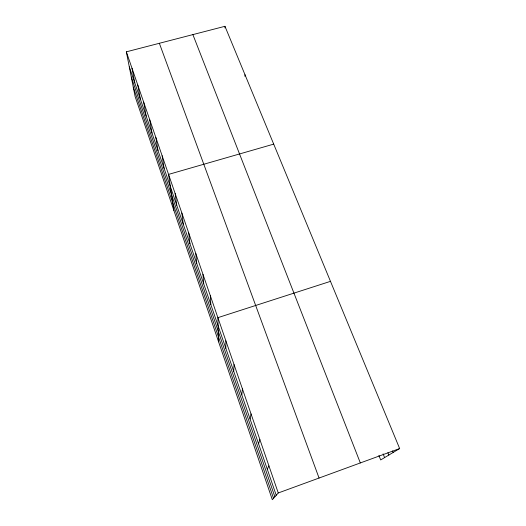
<?xml version="1.0" encoding="UTF-8"?>
<svg xmlns="http://www.w3.org/2000/svg" width="526" height="526" viewBox="0 0 526 526"><rect width="100%" height="100%" fill="white"/><g stroke="black" fill="none" stroke-linecap="round" stroke-linejoin="round"><path stroke-width="0.79" d="M224.957 27.931L224.957 26.3L126.345 51.831L135.097 96.462L272.317 499.7L278.261 492.967L399.655 448.553L224.957 26.3M225.825 348.317L225.864 340.815M244.912 76.303L244.978 74.692M233.708 371.303L234.044 364.557M241.789 394.868L242.427 388.911M250.074 419.018L251.034 413.903M258.568 443.786L259.87 439.558M267.287 469.199L268.944 465.904M399.655 448.553L380.692 459.941L378.898 455.463M330.479 281.351L217.889 317.658L218.592 341.821M273.704 144.124L168.557 174.402L173.902 210.499M392.554 450.94L393.172 452.445M387.912 452.774L388.839 455.049M383.106 453.892L384.605 457.594M192.884 34.604L360.33 462.939M159.358 43.283L319.058 478.042M126.345 51.831L278.261 492.967M129.291 66.874L276.229 495.275M131.29 77.052L274.868 496.814M133.262 87.099L273.54 498.313M132 68.248L134.807 82.944M137.766 85.008L140.429 99.335M143.664 102.123L146.169 116.075M149.686 119.612L152.027 133.157M155.841 137.477L158.01 150.607M162.126 155.735L164.125 168.419M175.125 193.483L176.743 205.219M181.851 213.004L183.258 224.221M188.722 232.972L189.925 243.65M195.764 253.4L196.737 263.513M202.964 274.316L203.707 283.83M210.341 295.73L210.834 304.613"/></g></svg>
